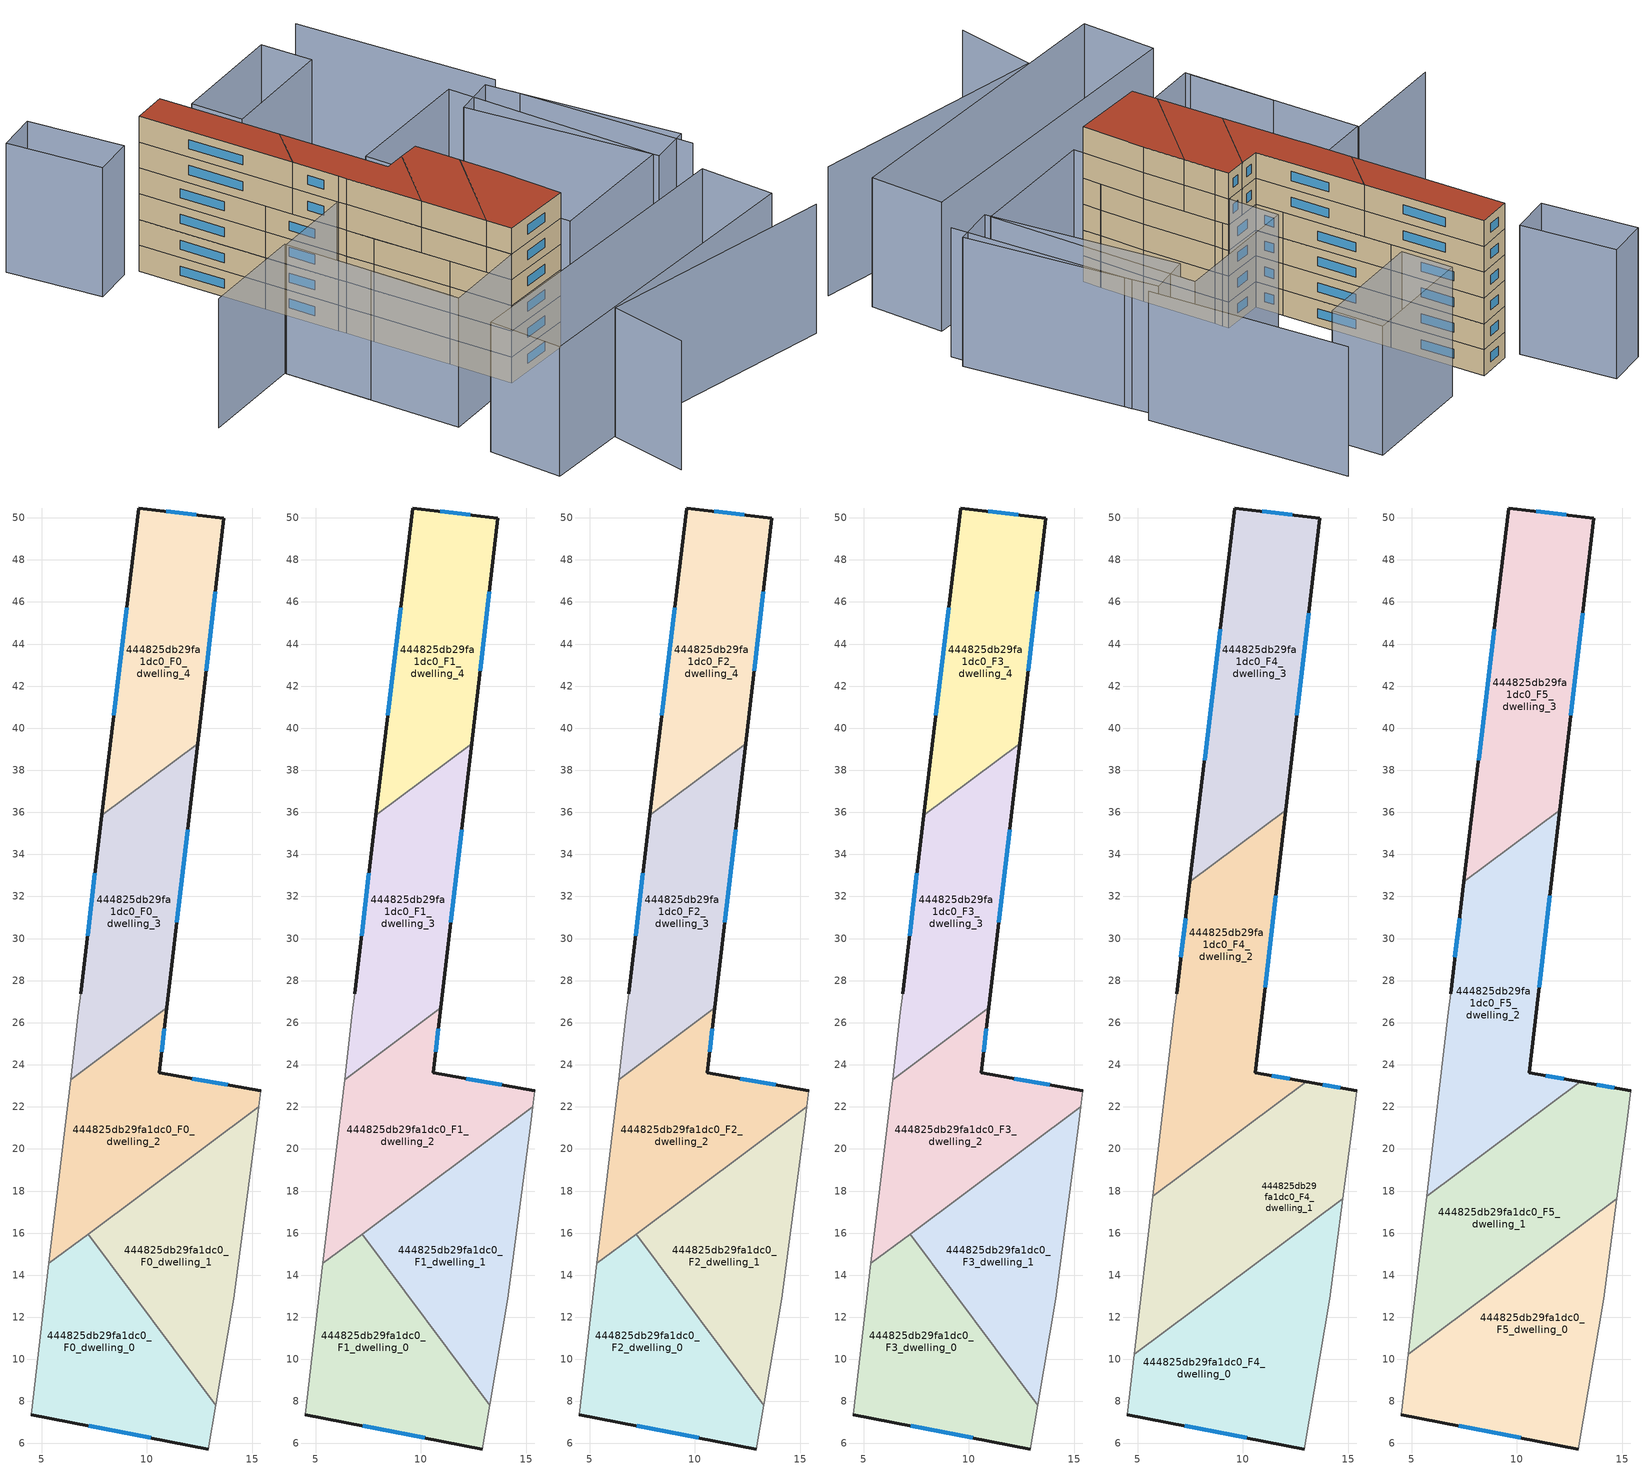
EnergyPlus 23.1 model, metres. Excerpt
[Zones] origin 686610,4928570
444825db29fa1dc0_F0_dwelling_0
 floor ground (EU_floor_Construction): 7.21,15.95 13.28,7.81 12.93,5.74 4.5,7.37 5.35,14.56 z0
 wall outside (EU_wall_Construction): 4.5,7.37 12.93,5.74 z0:3
 wall adiabatic (EU_wall_Construction): 12.93,5.74 13.28,7.81 / 5.35,14.56 4.5,7.37 z0:3
 wall to 444825db29fa1dc0_F0_dwelling_1 (EU_wall_Construction): 13.28,7.81 7.21,15.95 z0:3
 wall to 444825db29fa1dc0_F0_dwelling_2 (EU_wall_Construction): 7.21,15.95 5.35,14.56 z0:3
 window (EU_Window_Construction): 7.24,6.84 10.19,6.27 z0.98:2.02
444825db29fa1dc0_F0_dwelling_1
 floor ground (EU_floor_Construction): 15.32,22 15.22,21.2 14.14,12.88 13.28,7.81 7.21,15.95 z0
 wall adiabatic (EU_wall_Construction): 13.28,7.81 14.14,12.88 15.22,21.2 15.32,22 z0:3
 wall to 444825db29fa1dc0_F0_dwelling_2 (EU_wall_Construction): 15.32,22 7.22,15.95 z0:3
444825db29fa1dc0_F0_dwelling_2
 floor ground (EU_floor_Construction): 15.42,22.77 15.32,22 5.35,14.56 6.38,23.3 10.95,26.71 10.59,23.62 z0
 wall outside (EU_wall_Construction): 15.42,22.77 10.59,23.62 10.95,26.71 z0:3
 wall adiabatic (EU_wall_Construction): 15.32,22 15.42,22.77 / 6.38,23.3 5.35,14.56 z0:3
 wall to 444825db29fa1dc0_F0_dwelling_3 (EU_wall_Construction): 10.95,26.71 6.38,23.3 z0:3
 window (EU_Window_Construction): 13.85,23.04 12.16,23.34 / 10.71,24.62 10.83,25.7 z0.98:2.02
444825db29fa1dc0_F0_dwelling_3
 floor ground (EU_floor_Construction): 12.41,39.25 10.95,26.71 6.38,23.3 6.75,26.49 6.85,27.37 7.87,35.86 z0
 wall outside (EU_wall_Construction): 10.95,26.71 12.41,39.25 / 7.87,35.86 6.85,27.37 z0:3
 wall adiabatic (EU_wall_Construction): 6.85,27.37 6.75,26.49 6.38,23.3 z0:3
 wall to 444825db29fa1dc0_F0_dwelling_4 (EU_wall_Construction): 12.41,39.25 7.87,35.86 z0:3
 window (EU_Window_Construction): 11.43,30.79 11.94,35.17 / 7.54,33.1 7.18,30.13 z0.98:2.02
444825db29fa1dc0_F0_dwelling_4
 floor ground (EU_floor_Construction): 13.66,49.98 12.41,39.25 7.87,35.86 9.61,50.47 z0
 wall outside (EU_wall_Construction): 12.41,39.25 13.66,49.98 9.61,50.47 7.87,35.86 z0:3
 window (EU_Window_Construction): 9.04,45.72 8.43,40.61 / 12.34,50.14 10.93,50.31 / 12.82,42.74 13.25,46.49 z0.98:2.02
444825db29fa1dc0_F1_dwelling_0
 floor to 444825db29fa1dc0_F0_dwelling_0 (EU_floor_Construction): 7.21,15.95 13.28,7.81 12.93,5.74 4.5,7.37 5.35,14.56 z3
 wall outside (EU_wall_Construction): 4.5,7.37 12.93,5.74 z3:6
 wall adiabatic (EU_wall_Construction): 12.93,5.74 13.28,7.81 / 5.35,14.56 4.5,7.37 z3:6
 wall to 444825db29fa1dc0_F1_dwelling_1 (EU_wall_Construction): 13.28,7.81 7.21,15.95 z3:6
 wall to 444825db29fa1dc0_F1_dwelling_2 (EU_wall_Construction): 7.21,15.95 5.35,14.56 z3:6
 window (EU_Window_Construction): 7.24,6.84 10.19,6.27 z3.98:5.02
444825db29fa1dc0_F1_dwelling_1
 floor to 444825db29fa1dc0_F0_dwelling_1 (EU_floor_Construction): 15.32,22 15.22,21.2 14.14,12.88 13.28,7.81 7.21,15.95 z3
 wall adiabatic (EU_wall_Construction): 13.28,7.81 14.14,12.88 15.22,21.2 15.32,22 z3:6
 wall to 444825db29fa1dc0_F1_dwelling_2 (EU_wall_Construction): 15.32,22 7.22,15.95 z3:6
444825db29fa1dc0_F1_dwelling_2
 floor to 444825db29fa1dc0_F0_dwelling_2 (EU_floor_Construction): 15.42,22.77 15.32,22 5.35,14.56 6.38,23.3 10.95,26.71 10.59,23.62 z3
 wall outside (EU_wall_Construction): 15.42,22.77 10.59,23.62 10.95,26.71 z3:6
 wall adiabatic (EU_wall_Construction): 15.32,22 15.42,22.77 / 6.38,23.3 5.35,14.56 z3:6
 wall to 444825db29fa1dc0_F1_dwelling_3 (EU_wall_Construction): 10.95,26.71 6.38,23.3 z3:6
 window (EU_Window_Construction): 13.85,23.04 12.16,23.34 / 10.71,24.62 10.83,25.7 z3.98:5.02
444825db29fa1dc0_F1_dwelling_3
 floor to 444825db29fa1dc0_F0_dwelling_3 (EU_floor_Construction): 12.41,39.25 10.95,26.71 6.38,23.3 6.75,26.49 6.85,27.37 7.87,35.86 z3
 wall outside (EU_wall_Construction): 10.95,26.71 12.41,39.25 / 7.87,35.86 6.85,27.37 z3:6
 wall adiabatic (EU_wall_Construction): 6.85,27.37 6.75,26.49 6.38,23.3 z3:6
 wall to 444825db29fa1dc0_F1_dwelling_4 (EU_wall_Construction): 12.41,39.25 7.87,35.86 z3:6
 window (EU_Window_Construction): 11.43,30.79 11.94,35.17 / 7.54,33.1 7.18,30.13 z3.98:5.02
444825db29fa1dc0_F1_dwelling_4
 floor to 444825db29fa1dc0_F0_dwelling_4 (EU_floor_Construction): 13.66,49.98 12.41,39.25 7.87,35.86 9.61,50.47 z3
 wall outside (EU_wall_Construction): 12.41,39.25 13.66,49.98 9.61,50.47 7.87,35.86 z3:6
 window (EU_Window_Construction): 9.04,45.72 8.43,40.61 / 12.34,50.14 10.93,50.31 / 12.82,42.74 13.25,46.49 z3.98:5.02
444825db29fa1dc0_F2_dwelling_0
 floor to 444825db29fa1dc0_F1_dwelling_0 (EU_floor_Construction): 7.21,15.95 13.28,7.81 12.93,5.74 4.5,7.37 5.35,14.56 z6
 wall outside (EU_wall_Construction): 4.5,7.37 12.93,5.74 z6:9
 wall adiabatic (EU_wall_Construction): 12.93,5.74 13.28,7.81 / 5.35,14.56 4.5,7.37 z6:9
 wall to 444825db29fa1dc0_F2_dwelling_1 (EU_wall_Construction): 13.28,7.81 7.21,15.95 z6:9
 wall to 444825db29fa1dc0_F2_dwelling_2 (EU_wall_Construction): 7.21,15.95 5.35,14.56 z6:9
 window (EU_Window_Construction): 7.24,6.84 10.19,6.27 z6.98:8.02
444825db29fa1dc0_F2_dwelling_1
 floor to 444825db29fa1dc0_F1_dwelling_1 (EU_floor_Construction): 15.32,22 15.22,21.2 14.14,12.88 13.28,7.81 7.21,15.95 z6
 wall adiabatic (EU_wall_Construction): 13.28,7.81 14.14,12.88 15.22,21.2 15.32,22 z6:9
 wall to 444825db29fa1dc0_F2_dwelling_2 (EU_wall_Construction): 15.32,22 7.22,15.95 z6:9
444825db29fa1dc0_F2_dwelling_2
 floor to 444825db29fa1dc0_F1_dwelling_2 (EU_floor_Construction): 15.42,22.77 15.32,22 5.35,14.56 6.38,23.3 10.95,26.71 10.59,23.62 z6
 wall outside (EU_wall_Construction): 15.42,22.77 10.59,23.62 10.95,26.71 z6:9
 wall adiabatic (EU_wall_Construction): 15.32,22 15.42,22.77 / 6.38,23.3 5.35,14.56 z6:9
 wall to 444825db29fa1dc0_F2_dwelling_3 (EU_wall_Construction): 10.95,26.71 6.38,23.3 z6:9
 window (EU_Window_Construction): 13.85,23.04 12.16,23.34 / 10.71,24.62 10.83,25.7 z6.98:8.02
444825db29fa1dc0_F2_dwelling_3
 floor to 444825db29fa1dc0_F1_dwelling_3 (EU_floor_Construction): 12.41,39.25 10.95,26.71 6.38,23.3 6.75,26.49 6.85,27.37 7.87,35.86 z6
 wall outside (EU_wall_Construction): 10.95,26.71 12.41,39.25 / 7.87,35.86 6.85,27.37 z6:9
 wall adiabatic (EU_wall_Construction): 6.85,27.37 6.75,26.49 6.38,23.3 z6:9
 wall to 444825db29fa1dc0_F2_dwelling_4 (EU_wall_Construction): 12.41,39.25 7.87,35.86 z6:9
 window (EU_Window_Construction): 11.43,30.79 11.94,35.17 / 7.54,33.1 7.18,30.13 z6.98:8.02
444825db29fa1dc0_F2_dwelling_4
 floor to 444825db29fa1dc0_F1_dwelling_4 (EU_floor_Construction): 13.66,49.98 12.41,39.25 7.87,35.86 9.61,50.47 z6
 wall outside (EU_wall_Construction): 12.41,39.25 13.66,49.98 9.61,50.47 7.87,35.86 z6:9
 window (EU_Window_Construction): 9.04,45.72 8.43,40.61 / 12.34,50.14 10.93,50.31 / 12.82,42.74 13.25,46.49 z6.98:8.02
444825db29fa1dc0_F3_dwelling_0
 floor to 444825db29fa1dc0_F2_dwelling_0 (EU_floor_Construction): 7.21,15.95 13.28,7.81 12.93,5.74 4.5,7.37 5.35,14.56 z9
 wall outside (EU_wall_Construction): 4.5,7.37 12.93,5.74 z9:12
 wall adiabatic (EU_wall_Construction): 12.93,5.74 13.28,7.81 / 5.35,14.56 4.5,7.37 z9:12
 wall to 444825db29fa1dc0_F3_dwelling_1 (EU_wall_Construction): 13.28,7.81 7.21,15.95 z9:12
 wall to 444825db29fa1dc0_F3_dwelling_2 (EU_wall_Construction): 7.21,15.95 5.35,14.56 z9:12
 window (EU_Window_Construction): 7.24,6.84 10.19,6.27 z9.98:11.02
444825db29fa1dc0_F3_dwelling_1
 floor to 444825db29fa1dc0_F2_dwelling_1 (EU_floor_Construction): 15.32,22 15.22,21.2 14.14,12.88 13.28,7.81 7.21,15.95 z9
 wall adiabatic (EU_wall_Construction): 13.28,7.81 14.14,12.88 15.22,21.2 15.32,22 z9:12
 wall to 444825db29fa1dc0_F3_dwelling_2 (EU_wall_Construction): 15.32,22 7.22,15.95 z9:12
444825db29fa1dc0_F3_dwelling_2
 floor to 444825db29fa1dc0_F2_dwelling_2 (EU_floor_Construction): 15.42,22.77 15.32,22 5.35,14.56 6.38,23.3 10.95,26.71 10.59,23.62 z9
 wall outside (EU_wall_Construction): 15.42,22.77 10.59,23.62 10.95,26.71 z9:12
 wall adiabatic (EU_wall_Construction): 15.32,22 15.42,22.77 / 6.38,23.3 5.35,14.56 z9:12
 wall to 444825db29fa1dc0_F3_dwelling_3 (EU_wall_Construction): 10.95,26.71 6.38,23.3 z9:12
 window (EU_Window_Construction): 13.85,23.04 12.16,23.34 / 10.71,24.62 10.83,25.7 z9.98:11.02
444825db29fa1dc0_F3_dwelling_3
 floor to 444825db29fa1dc0_F2_dwelling_3 (EU_floor_Construction): 12.41,39.25 10.95,26.71 6.38,23.3 6.75,26.49 6.85,27.37 7.87,35.86 z9
 wall outside (EU_wall_Construction): 10.95,26.71 12.41,39.25 / 7.87,35.86 6.85,27.37 z9:12
 wall adiabatic (EU_wall_Construction): 6.85,27.37 6.75,26.49 6.38,23.3 z9:12
 wall to 444825db29fa1dc0_F3_dwelling_4 (EU_wall_Construction): 12.41,39.25 7.87,35.86 z9:12
 window (EU_Window_Construction): 11.43,30.79 11.94,35.17 / 7.54,33.1 7.18,30.13 z9.98:11.02
444825db29fa1dc0_F3_dwelling_4
 floor to 444825db29fa1dc0_F2_dwelling_4 (EU_floor_Construction): 13.66,49.98 12.41,39.25 7.87,35.86 9.61,50.47 z9
 wall outside (EU_wall_Construction): 12.41,39.25 13.66,49.98 9.61,50.47 7.87,35.86 z9:12
 window (EU_Window_Construction): 9.04,45.72 8.43,40.61 / 12.34,50.14 10.93,50.31 / 12.82,42.74 13.25,46.49 z9.98:11.02
444825db29fa1dc0_F4_dwelling_0
 floor to 444825db29fa1dc0_F3_dwelling_0 (EU_floor_Construction): 9.1,13.42 13.28,7.81 12.93,5.74 4.5,7.37 4.84,10.24 z12
 floor to 444825db29fa1dc0_F3_dwelling_1 (EU_floor_Construction): 14.76,17.64 14.14,12.88 13.28,7.81 9.1,13.42 z12
 wall outside (EU_wall_Construction): 4.5,7.37 12.93,5.74 z12:15
 wall adiabatic (EU_wall_Construction): 4.84,10.24 4.5,7.37 / 12.93,5.74 14.14,12.88 14.76,17.64 z12:15
 wall to 444825db29fa1dc0_F4_dwelling_1 (EU_wall_Construction): 14.76,17.64 4.84,10.24 z12:15
 window (EU_Window_Construction): 7.24,6.84 10.19,6.27 z12.98:14.02
444825db29fa1dc0_F4_dwelling_1
 floor to 444825db29fa1dc0_F3_dwelling_0 (EU_floor_Construction): 7.21,15.95 9.1,13.42 4.84,10.24 5.35,14.56 z12
 floor to 444825db29fa1dc0_F3_dwelling_1 (EU_floor_Construction): 15.32,22 15.22,21.2 14.76,17.64 9.1,13.42 7.21,15.95 z12
 floor to 444825db29fa1dc0_F3_dwelling_2 (EU_floor_Construction): 15.42,22.77 15.32,22 7.21,15.95 5.72,17.76 13.01,23.19 z12; 5.72,17.76 7.21,15.95 5.35,14.56 z12
 wall outside (EU_wall_Construction): 15.42,22.77 13.01,23.19 z12:15
 wall adiabatic (EU_wall_Construction): 14.76,17.64 15.22,21.2 15.42,22.77 / 5.72,17.76 4.84,10.24 z12:15
 wall to 444825db29fa1dc0_F4_dwelling_2 (EU_wall_Construction): 13.01,23.19 5.72,17.76 z12:15
 window (EU_Window_Construction): 14.64,22.9 13.79,23.05 z12.98:14.02
444825db29fa1dc0_F4_dwelling_2
 floor to 444825db29fa1dc0_F3_dwelling_2 (EU_floor_Construction): 10.95,26.71 10.59,23.62 13.01,23.19 5.72,17.76 6.38,23.3 z12
 floor to 444825db29fa1dc0_F3_dwelling_3 (EU_floor_Construction): 12.04,36.1 10.95,26.71 6.38,23.3 6.75,26.49 6.85,27.37 7.49,32.71 z12
 wall outside (EU_wall_Construction): 13.01,23.19 10.59,23.62 12.05,36.1 / 7.49,32.71 6.85,27.37 z12:15
 wall adiabatic (EU_wall_Construction): 6.85,27.37 6.75,26.49 5.72,17.76 z12:15
 wall to 444825db29fa1dc0_F4_dwelling_3 (EU_wall_Construction): 12.04,36.1 7.49,32.71 z12:15
 window (EU_Window_Construction): 11.06,27.68 11.57,32.04 / 12.22,23.33 11.38,23.48 / 7.28,30.97 7.06,29.1 z12.98:14.02
444825db29fa1dc0_F4_dwelling_3
 floor to 444825db29fa1dc0_F3_dwelling_3 (EU_floor_Construction): 12.41,39.25 12.04,36.1 7.49,32.71 7.87,35.86 z12
 floor to 444825db29fa1dc0_F3_dwelling_4 (EU_floor_Construction): 13.66,49.98 12.41,39.25 7.87,35.86 9.61,50.47 z12
 wall outside (EU_wall_Construction): 12.05,36.1 13.66,49.98 9.61,50.47 7.49,32.71 z12:15
 window (EU_Window_Construction): 8.92,44.69 8.18,38.48 / 12.34,50.14 10.93,50.31 / 12.57,40.62 13.14,45.46 z12.98:14.02
444825db29fa1dc0_F5_dwelling_0
 floor to 444825db29fa1dc0_F4_dwelling_0 (EU_floor_Construction): 14.76,17.64 14.14,12.88 12.93,5.74 4.5,7.37 4.84,10.24 z15
 wall outside (EU_wall_Construction): 4.5,7.37 12.93,5.74 z15:18
 wall adiabatic (EU_wall_Construction): 4.84,10.24 4.5,7.37 / 12.93,5.74 14.14,12.88 14.76,17.64 z15:18
 wall to 444825db29fa1dc0_F5_dwelling_1 (EU_wall_Construction): 14.76,17.64 4.84,10.24 z15:18
 window (EU_Window_Construction): 7.24,6.84 10.19,6.27 z15.98:17.02
 roof outside (EU_roof_Construction): 12.93,5.74 14.14,12.88 14.76,17.64 4.84,10.24 4.5,7.37 z18
444825db29fa1dc0_F5_dwelling_1
 floor to 444825db29fa1dc0_F4_dwelling_1 (EU_floor_Construction): 15.42,22.77 15.22,21.2 14.76,17.64 4.84,10.24 5.72,17.76 13.01,23.19 z15
 wall outside (EU_wall_Construction): 15.42,22.77 13.01,23.19 z15:18
 wall adiabatic (EU_wall_Construction): 14.76,17.64 15.22,21.2 15.42,22.77 / 5.72,17.76 4.84,10.24 z15:18
 wall to 444825db29fa1dc0_F5_dwelling_2 (EU_wall_Construction): 13.01,23.19 5.72,17.76 z15:18
 window (EU_Window_Construction): 14.64,22.9 13.79,23.05 z15.98:17.02
 roof outside (EU_roof_Construction): 14.76,17.64 15.22,21.2 15.42,22.77 13.01,23.19 5.72,17.76 4.84,10.24 z18
444825db29fa1dc0_F5_dwelling_2
 floor to 444825db29fa1dc0_F4_dwelling_2 (EU_floor_Construction): 12.04,36.1 10.59,23.62 13.01,23.19 5.72,17.76 6.75,26.49 6.85,27.37 7.49,32.71 z15
 wall outside (EU_wall_Construction): 13.01,23.19 10.59,23.62 12.05,36.1 / 7.49,32.71 6.85,27.37 z15:18
 wall adiabatic (EU_wall_Construction): 6.85,27.37 6.75,26.49 5.72,17.76 z15:18
 wall to 444825db29fa1dc0_F5_dwelling_3 (EU_wall_Construction): 12.04,36.1 7.49,32.71 z15:18
 window (EU_Window_Construction): 11.06,27.68 11.57,32.04 / 12.22,23.33 11.38,23.48 / 7.28,30.97 7.06,29.1 z15.98:17.02
 roof outside (EU_roof_Construction): 13.01,23.19 10.59,23.62 12.05,36.1 7.49,32.71 6.85,27.37 6.75,26.49 5.72,17.76 z18
444825db29fa1dc0_F5_dwelling_3
 floor to 444825db29fa1dc0_F4_dwelling_3 (EU_floor_Construction): 13.66,49.98 12.04,36.1 7.49,32.71 9.61,50.47 z15
 wall outside (EU_wall_Construction): 12.05,36.1 13.66,49.98 9.61,50.47 7.49,32.71 z15:18
 window (EU_Window_Construction): 8.92,44.69 8.18,38.48 / 12.34,50.14 10.93,50.31 / 12.57,40.62 13.14,45.46 z15.98:17.02
 roof outside (EU_roof_Construction): 12.05,36.1 13.66,49.98 9.61,50.47 7.49,32.71 z18
shading: -4.27,-15.06 -1.01,-6.39 / -1.01,-6.39 25.83,-16.52 / 31.83,-0.39 33.92,20.36 / -15.49,30.62 -2.94,28.96 / -2.94,28.96 -5.53,9.36 / 35.35,22.86 37.31,45.55 / 27.62,-3.28 26,-11.57 / 26,-11.57 -10.35,-4.45 / -10.35,-4.45 -8.73,3.84 / -8.73,3.84 27.62,-3.28 / 28.19,1.68 29.06,23.51 / 29.06,23.51 33.98,23.31 / 33.98,23.31 33.11,1.49 / 33.11,1.49 28.19,1.68 / 12.77,4.65 16.27,28.58 / 16.27,28.58 31.72,26.33 / 31.72,26.33 28.22,2.39 / 28.22,2.39 12.77,4.65 / -5.62,8.7 -2.96,28.8 / -2.96,28.8 7.16,27.46 / 7.16,27.46 4.5,7.37 / 4.5,7.37 -5.62,8.7 / 31.46,41.2 17.96,42.86 / 17.96,42.86 18.68,48.72 / 18.68,48.72 32.18,47.06 / 32.18,47.06 31.46,41.2 / 8.36,51.56 3.53,51.77 / 3.53,51.77 4,62.55 / 4,62.55 8.83,62.34 / 8.83,62.34 8.36,51.56 z0:15
[Building]
EU S2 Campaign: North Axis=0; Terrain=City; Solar Distribution=FullExterior
[Site:Location]
Bologna: Latitude=44.5; Longitude=11.25; Time Zone=1; Elevation=37
[SizingPeriod:WeatherFileDays]
AnnualSizingPeriod: Begin Month=1; Begin Day of Month=1; End Month=12; End Day of Month=31; Day of Week for Start Day=Monday; Use Weather File Daylight Saving Period=No; Use Weather File Rain and Snow Indicators=No
[MATERIAL]
EU_InternalMass_Material: Roughness=MediumRough; Thickness=0.1; Conductivity=1; Density=1800; Specific Heat=900; Thermal Absorptance=0.9; Solar Absorptance=0.7; Visible Absorptance=0.7
[MATERIAL:NOMASS] Roughness=MediumRough; Thermal Absorptance=0.9; Solar Absorptance=0.7; Visible Absorptance=0.7
Name | Thermal Resistance
EU_wall_NoMass | 0.905828
EU_roof_NoMass | 0.37593
EU_floor_NoMass | 0.67114
[WINDOWMATERIAL:SIMPLEGLAZINGSYSTEM]
EU_Window_SimpleGlazing: UFactor=4.52486; Solar Heat Gain Coefficient=0.85; Visible Transmittance=0.85
[CONSTRUCTION]
EU_wall_Construction: EU_wall_NoMass
EU_roof_Construction: EU_roof_NoMass
EU_floor_Construction: EU_floor_NoMass
EU_Window_Construction: EU_Window_SimpleGlazing
EU_InternalMass_Construction: EU_InternalMass_Material
[ZONE] Type=1; Multiplier=1; Ceiling Height=autocalculate; Floor Area=autocalculate; Part of Total Floor Area=Yes
Name | Volume
444825db29fa1dc0_F0_dwelling_0; 444825db29fa1dc0_F1_dwelling_0; 444825db29fa1dc0_F2_dwelling_0; 444825db29fa1dc0_F3_dwelling_0 | 156.798
444825db29fa1dc0_F4_dwelling_0; 444825db29fa1dc0_F5_dwelling_1; 444825db29fa1dc0_F5_dwelling_3 | 196.009
444825db29fa1dc0_F5_dwelling_0 | 196.011
444825db29fa1dc0_F0_dwelling_1; 444825db29fa1dc0_F1_dwelling_1; 444825db29fa1dc0_F2_dwelling_1; 444825db29fa1dc0_F3_dwelling_1; 444825db29fa1dc0_F0_dwelling_3 | 156.811
444825db29fa1dc0_F4_dwelling_1 | 195.978
444825db29fa1dc0_F0_dwelling_2 | 156.794
444825db29fa1dc0_F1_dwelling_2; 444825db29fa1dc0_F2_dwelling_2; 444825db29fa1dc0_F3_dwelling_2 | 156.793
444825db29fa1dc0_F4_dwelling_2 | 195.994
444825db29fa1dc0_F5_dwelling_2 | 196.003
444825db29fa1dc0_F1_dwelling_3; 444825db29fa1dc0_F2_dwelling_3; 444825db29fa1dc0_F3_dwelling_3; 444825db29fa1dc0_F0_dwelling_4; 444825db29fa1dc0_F1_dwelling_4; 444825db29fa1dc0_F2_dwelling_4; 444825db29fa1dc0_F3_dwelling_4 | 156.809
444825db29fa1dc0_F4_dwelling_3 | 196.001
[INTERNALMASS] Construction=EU_InternalMass_Construction
Name | Zone or ZoneList | Surface Area
444825db29fa1dc0_F0_dwelling_0_EU_InternalMass | 444825db29fa1dc0_F0_dwelling_0 | 52.2675
444825db29fa1dc0_F0_dwelling_1_EU_InternalMass | 444825db29fa1dc0_F0_dwelling_1 | 52.2688
444825db29fa1dc0_F0_dwelling_2_EU_InternalMass | 444825db29fa1dc0_F0_dwelling_2 | 52.2643
444825db29fa1dc0_F0_dwelling_3_EU_InternalMass | 444825db29fa1dc0_F0_dwelling_3 | 52.2703
444825db29fa1dc0_F0_dwelling_4_EU_InternalMass | 444825db29fa1dc0_F0_dwelling_4 | 52.2693
444825db29fa1dc0_F1_dwelling_0_EU_InternalMass | 444825db29fa1dc0_F1_dwelling_0 | 52.2675
444825db29fa1dc0_F1_dwelling_1_EU_InternalMass | 444825db29fa1dc0_F1_dwelling_1 | 52.2688
444825db29fa1dc0_F1_dwelling_2_EU_InternalMass | 444825db29fa1dc0_F1_dwelling_2 | 52.2643
444825db29fa1dc0_F1_dwelling_3_EU_InternalMass | 444825db29fa1dc0_F1_dwelling_3 | 52.2703
444825db29fa1dc0_F1_dwelling_4_EU_InternalMass | 444825db29fa1dc0_F1_dwelling_4 | 52.2693
444825db29fa1dc0_F2_dwelling_0_EU_InternalMass | 444825db29fa1dc0_F2_dwelling_0 | 52.2675
444825db29fa1dc0_F2_dwelling_1_EU_InternalMass | 444825db29fa1dc0_F2_dwelling_1 | 52.2688
444825db29fa1dc0_F2_dwelling_2_EU_InternalMass | 444825db29fa1dc0_F2_dwelling_2 | 52.2643
444825db29fa1dc0_F2_dwelling_3_EU_InternalMass | 444825db29fa1dc0_F2_dwelling_3 | 52.2703
444825db29fa1dc0_F2_dwelling_4_EU_InternalMass | 444825db29fa1dc0_F2_dwelling_4 | 52.2693
444825db29fa1dc0_F3_dwelling_0_EU_InternalMass | 444825db29fa1dc0_F3_dwelling_0 | 52.2675
444825db29fa1dc0_F3_dwelling_1_EU_InternalMass | 444825db29fa1dc0_F3_dwelling_1 | 52.2688
444825db29fa1dc0_F3_dwelling_2_EU_InternalMass | 444825db29fa1dc0_F3_dwelling_2 | 52.2643
444825db29fa1dc0_F3_dwelling_3_EU_InternalMass | 444825db29fa1dc0_F3_dwelling_3 | 52.2703
444825db29fa1dc0_F3_dwelling_4_EU_InternalMass | 444825db29fa1dc0_F3_dwelling_4 | 52.2693
444825db29fa1dc0_F4_dwelling_0_EU_InternalMass | 444825db29fa1dc0_F4_dwelling_0 | 65.3372
444825db29fa1dc0_F4_dwelling_1_EU_InternalMass | 444825db29fa1dc0_F4_dwelling_1 | 65.3362
444825db29fa1dc0_F4_dwelling_2_EU_InternalMass | 444825db29fa1dc0_F4_dwelling_2 | 65.3346
444825db29fa1dc0_F4_dwelling_3_EU_InternalMass | 444825db29fa1dc0_F4_dwelling_3 | 65.3363
444825db29fa1dc0_F5_dwelling_0_EU_InternalMass | 444825db29fa1dc0_F5_dwelling_0 | 65.3372
444825db29fa1dc0_F5_dwelling_1_EU_InternalMass | 444825db29fa1dc0_F5_dwelling_1 | 65.3362
444825db29fa1dc0_F5_dwelling_2_EU_InternalMass | 444825db29fa1dc0_F5_dwelling_2 | 65.3346
444825db29fa1dc0_F5_dwelling_3_EU_InternalMass | 444825db29fa1dc0_F5_dwelling_3 | 65.3363
[OTHEREQUIPMENT] Fuel Type=Electricity; Design Level Calculation Method=Watts/Area; Power per Zone Floor Area=1; Fraction Latent=0; Fraction Radiant=0; Fraction Lost=0; Carbon Dioxide Generation Rate=0; EndUse Subcategory=EU_Step8_InternalGains
Name | Zone or ZoneList or Space or SpaceList | Schedule
EU_Step8_InternalGain_444825db29fa1dc0_F0_dwelling_0_f000 | 444825db29fa1dc0_F0_dwelling_0 | EU_Step8_GainSchedule_444825db29fa1dc0_F0_dwelling_0_f000
EU_Step8_InternalGain_444825db29fa1dc0_F0_dwelling_1_f000 | 444825db29fa1dc0_F0_dwelling_1 | EU_Step8_GainSchedule_444825db29fa1dc0_F0_dwelling_1_f000
EU_Step8_InternalGain_444825db29fa1dc0_F0_dwelling_2_f000 | 444825db29fa1dc0_F0_dwelling_2 | EU_Step8_GainSchedule_444825db29fa1dc0_F0_dwelling_2_f000
EU_Step8_InternalGain_444825db29fa1dc0_F0_dwelling_3_f000 | 444825db29fa1dc0_F0_dwelling_3 | EU_Step8_GainSchedule_444825db29fa1dc0_F0_dwelling_3_f000
EU_Step8_InternalGain_444825db29fa1dc0_F0_dwelling_4_f000 | 444825db29fa1dc0_F0_dwelling_4 | EU_Step8_GainSchedule_444825db29fa1dc0_F0_dwelling_4_f000
EU_Step8_InternalGain_444825db29fa1dc0_F1_dwelling_0_f000 | 444825db29fa1dc0_F1_dwelling_0 | EU_Step8_GainSchedule_444825db29fa1dc0_F1_dwelling_0_f000
EU_Step8_InternalGain_444825db29fa1dc0_F1_dwelling_1_f000 | 444825db29fa1dc0_F1_dwelling_1 | EU_Step8_GainSchedule_444825db29fa1dc0_F1_dwelling_1_f000
EU_Step8_InternalGain_444825db29fa1dc0_F1_dwelling_2_f000 | 444825db29fa1dc0_F1_dwelling_2 | EU_Step8_GainSchedule_444825db29fa1dc0_F1_dwelling_2_f000
EU_Step8_InternalGain_444825db29fa1dc0_F1_dwelling_3_f000 | 444825db29fa1dc0_F1_dwelling_3 | EU_Step8_GainSchedule_444825db29fa1dc0_F1_dwelling_3_f000
EU_Step8_InternalGain_444825db29fa1dc0_F1_dwelling_4_f000 | 444825db29fa1dc0_F1_dwelling_4 | EU_Step8_GainSchedule_444825db29fa1dc0_F1_dwelling_4_f000
EU_Step8_InternalGain_444825db29fa1dc0_F2_dwelling_0_f000 | 444825db29fa1dc0_F2_dwelling_0 | EU_Step8_GainSchedule_444825db29fa1dc0_F2_dwelling_0_f000
EU_Step8_InternalGain_444825db29fa1dc0_F2_dwelling_1_f000 | 444825db29fa1dc0_F2_dwelling_1 | EU_Step8_GainSchedule_444825db29fa1dc0_F2_dwelling_1_f000
EU_Step8_InternalGain_444825db29fa1dc0_F2_dwelling_2_f000 | 444825db29fa1dc0_F2_dwelling_2 | EU_Step8_GainSchedule_444825db29fa1dc0_F2_dwelling_2_f000
EU_Step8_InternalGain_444825db29fa1dc0_F2_dwelling_3_f000 | 444825db29fa1dc0_F2_dwelling_3 | EU_Step8_GainSchedule_444825db29fa1dc0_F2_dwelling_3_f000
EU_Step8_InternalGain_444825db29fa1dc0_F2_dwelling_4_f000 | 444825db29fa1dc0_F2_dwelling_4 | EU_Step8_GainSchedule_444825db29fa1dc0_F2_dwelling_4_f000
EU_Step8_InternalGain_444825db29fa1dc0_F3_dwelling_0_f000 | 444825db29fa1dc0_F3_dwelling_0 | EU_Step8_GainSchedule_444825db29fa1dc0_F3_dwelling_0_f000
EU_Step8_InternalGain_444825db29fa1dc0_F3_dwelling_1_f000 | 444825db29fa1dc0_F3_dwelling_1 | EU_Step8_GainSchedule_444825db29fa1dc0_F3_dwelling_1_f000
EU_Step8_InternalGain_444825db29fa1dc0_F3_dwelling_2_f000 | 444825db29fa1dc0_F3_dwelling_2 | EU_Step8_GainSchedule_444825db29fa1dc0_F3_dwelling_2_f000
EU_Step8_InternalGain_444825db29fa1dc0_F3_dwelling_3_f000 | 444825db29fa1dc0_F3_dwelling_3 | EU_Step8_GainSchedule_444825db29fa1dc0_F3_dwelling_3_f000
EU_Step8_InternalGain_444825db29fa1dc0_F3_dwelling_4_f000 | 444825db29fa1dc0_F3_dwelling_4 | EU_Step8_GainSchedule_444825db29fa1dc0_F3_dwelling_4_f000
EU_Step8_InternalGain_444825db29fa1dc0_F4_dwelling_0_f000 | 444825db29fa1dc0_F4_dwelling_0 | EU_Step8_GainSchedule_444825db29fa1dc0_F4_dwelling_0_f000
EU_Step8_InternalGain_444825db29fa1dc0_F4_dwelling_1_f000 | 444825db29fa1dc0_F4_dwelling_1 | EU_Step8_GainSchedule_444825db29fa1dc0_F4_dwelling_1_f000
EU_Step8_InternalGain_444825db29fa1dc0_F4_dwelling_2_f000 | 444825db29fa1dc0_F4_dwelling_2 | EU_Step8_GainSchedule_444825db29fa1dc0_F4_dwelling_2_f000
EU_Step8_InternalGain_444825db29fa1dc0_F4_dwelling_3_f000 | 444825db29fa1dc0_F4_dwelling_3 | EU_Step8_GainSchedule_444825db29fa1dc0_F4_dwelling_3_f000
EU_Step8_InternalGain_444825db29fa1dc0_F5_dwelling_0_f000 | 444825db29fa1dc0_F5_dwelling_0 | EU_Step8_GainSchedule_444825db29fa1dc0_F5_dwelling_0_f000
EU_Step8_InternalGain_444825db29fa1dc0_F5_dwelling_1_f000 | 444825db29fa1dc0_F5_dwelling_1 | EU_Step8_GainSchedule_444825db29fa1dc0_F5_dwelling_1_f000
EU_Step8_InternalGain_444825db29fa1dc0_F5_dwelling_2_f000 | 444825db29fa1dc0_F5_dwelling_2 | EU_Step8_GainSchedule_444825db29fa1dc0_F5_dwelling_2_f000
EU_Step8_InternalGain_444825db29fa1dc0_F5_dwelling_3_f000 | 444825db29fa1dc0_F5_dwelling_3 | EU_Step8_GainSchedule_444825db29fa1dc0_F5_dwelling_3_f000
[ZONEVENTILATION:DESIGNFLOWRATE] Schedule=EU_AlwaysOn; Design Flow Rate Calculation Method=AirChanges/Hour; Air Changes per Hour=0.73129; Ventilation Type=Natural; Fan Pressure Rise=0; Fan Total Efficiency=1; Constant Term Coefficient=1; Temperature Term Coefficient=0; Velocity Term Coefficient=0; Velocity Squared Term Coefficient=0; Minimum Indoor Temperature=-100; Maximum Indoor Temperature=100; Delta Temperature=-100; Minimum Outdoor Temperature=-100; Maximum Outdoor Temperature=100; Maximum Wind Speed=40
Name | Zone or ZoneList or Space or SpaceList
EU_ConstantAir_444825db29fa1dc0_F0_dwelling_0 | 444825db29fa1dc0_F0_dwelling_0
EU_ConstantAir_444825db29fa1dc0_F0_dwelling_1 | 444825db29fa1dc0_F0_dwelling_1
EU_ConstantAir_444825db29fa1dc0_F0_dwelling_2 | 444825db29fa1dc0_F0_dwelling_2
EU_ConstantAir_444825db29fa1dc0_F0_dwelling_3 | 444825db29fa1dc0_F0_dwelling_3
EU_ConstantAir_444825db29fa1dc0_F0_dwelling_4 | 444825db29fa1dc0_F0_dwelling_4
EU_ConstantAir_444825db29fa1dc0_F1_dwelling_0 | 444825db29fa1dc0_F1_dwelling_0
EU_ConstantAir_444825db29fa1dc0_F1_dwelling_1 | 444825db29fa1dc0_F1_dwelling_1
EU_ConstantAir_444825db29fa1dc0_F1_dwelling_2 | 444825db29fa1dc0_F1_dwelling_2
EU_ConstantAir_444825db29fa1dc0_F1_dwelling_3 | 444825db29fa1dc0_F1_dwelling_3
EU_ConstantAir_444825db29fa1dc0_F1_dwelling_4 | 444825db29fa1dc0_F1_dwelling_4
EU_ConstantAir_444825db29fa1dc0_F2_dwelling_0 | 444825db29fa1dc0_F2_dwelling_0
EU_ConstantAir_444825db29fa1dc0_F2_dwelling_1 | 444825db29fa1dc0_F2_dwelling_1
EU_ConstantAir_444825db29fa1dc0_F2_dwelling_2 | 444825db29fa1dc0_F2_dwelling_2
EU_ConstantAir_444825db29fa1dc0_F2_dwelling_3 | 444825db29fa1dc0_F2_dwelling_3
EU_ConstantAir_444825db29fa1dc0_F2_dwelling_4 | 444825db29fa1dc0_F2_dwelling_4
EU_ConstantAir_444825db29fa1dc0_F3_dwelling_0 | 444825db29fa1dc0_F3_dwelling_0
EU_ConstantAir_444825db29fa1dc0_F3_dwelling_1 | 444825db29fa1dc0_F3_dwelling_1
EU_ConstantAir_444825db29fa1dc0_F3_dwelling_2 | 444825db29fa1dc0_F3_dwelling_2
EU_ConstantAir_444825db29fa1dc0_F3_dwelling_3 | 444825db29fa1dc0_F3_dwelling_3
EU_ConstantAir_444825db29fa1dc0_F3_dwelling_4 | 444825db29fa1dc0_F3_dwelling_4
EU_ConstantAir_444825db29fa1dc0_F4_dwelling_0 | 444825db29fa1dc0_F4_dwelling_0
EU_ConstantAir_444825db29fa1dc0_F4_dwelling_1 | 444825db29fa1dc0_F4_dwelling_1
EU_ConstantAir_444825db29fa1dc0_F4_dwelling_2 | 444825db29fa1dc0_F4_dwelling_2
EU_ConstantAir_444825db29fa1dc0_F4_dwelling_3 | 444825db29fa1dc0_F4_dwelling_3
EU_ConstantAir_444825db29fa1dc0_F5_dwelling_0 | 444825db29fa1dc0_F5_dwelling_0
EU_ConstantAir_444825db29fa1dc0_F5_dwelling_1 | 444825db29fa1dc0_F5_dwelling_1
EU_ConstantAir_444825db29fa1dc0_F5_dwelling_2 | 444825db29fa1dc0_F5_dwelling_2
EU_ConstantAir_444825db29fa1dc0_F5_dwelling_3 | 444825db29fa1dc0_F5_dwelling_3
[HVACTEMPLATE:THERMOSTAT] Constant Heating Setpoint=20; Constant Cooling Setpoint=50
EU_HeatOnly_444825db29fa1dc0_F0_dwelling_0; EU_HeatOnly_444825db29fa1dc0_F0_dwelling_1; EU_HeatOnly_444825db29fa1dc0_F0_dwelling_2; EU_HeatOnly_444825db29fa1dc0_F0_dwelling_3; EU_HeatOnly_444825db29fa1dc0_F0_dwelling_4; EU_HeatOnly_444825db29fa1dc0_F1_dwelling_0; EU_HeatOnly_444825db29fa1dc0_F1_dwelling_1; EU_HeatOnly_444825db29fa1dc0_F1_dwelling_2; EU_HeatOnly_444825db29fa1dc0_F1_dwelling_3; EU_HeatOnly_444825db29fa1dc0_F1_dwelling_4; EU_HeatOnly_444825db29fa1dc0_F2_dwelling_0; EU_HeatOnly_444825db29fa1dc0_F2_dwelling_1; EU_HeatOnly_444825db29fa1dc0_F2_dwelling_2; EU_HeatOnly_444825db29fa1dc0_F2_dwelling_3; EU_HeatOnly_444825db29fa1dc0_F2_dwelling_4; EU_HeatOnly_444825db29fa1dc0_F3_dwelling_0; EU_HeatOnly_444825db29fa1dc0_F3_dwelling_1; EU_HeatOnly_444825db29fa1dc0_F3_dwelling_2; EU_HeatOnly_444825db29fa1dc0_F3_dwelling_3; EU_HeatOnly_444825db29fa1dc0_F3_dwelling_4; EU_HeatOnly_444825db29fa1dc0_F4_dwelling_0; EU_HeatOnly_444825db29fa1dc0_F4_dwelling_1; EU_HeatOnly_444825db29fa1dc0_F4_dwelling_2; EU_HeatOnly_444825db29fa1dc0_F4_dwelling_3; EU_HeatOnly_444825db29fa1dc0_F5_dwelling_0; EU_HeatOnly_444825db29fa1dc0_F5_dwelling_1; EU_HeatOnly_444825db29fa1dc0_F5_dwelling_2; EU_HeatOnly_444825db29fa1dc0_F5_dwelling_3
[HVACTEMPLATE:ZONE:IDEALLOADSAIRSYSTEM] System Availability Schedule=EU_AlwaysOn; Maximum Heating Supply Air Temperature=50; Minimum Cooling Supply Air Temperature=13; Maximum Heating Supply Air Humidity Ratio=0.0156; Minimum Cooling Supply Air Humidity Ratio=0.0077; Heating Limit=NoLimit; Cooling Limit=NoLimit; Heating Availability Schedule=EU_AlwaysOn; Cooling Availability Schedule=EU_CoolingOff; Dehumidification Control Type=ConstantSensibleHeatRatio; Cooling Sensible Heat Ratio=0.7; Dehumidification Setpoint=60; Humidification Control Type=None; Humidification Setpoint=30; Outdoor Air Method=None; Outdoor Air Flow Rate per Person=0.00944; Outdoor Air Flow Rate per Zone Floor Area=0; Outdoor Air Flow Rate per Zone=0; Demand Controlled Ventilation Type=None; Outdoor Air Economizer Type=NoEconomizer; Heat Recovery Type=None; Sensible Heat Recovery Effectiveness=0.7; Latent Heat Recovery Effectiveness=0.65
Name | Template Thermostat
444825db29fa1dc0_F0_dwelling_0 | EU_HeatOnly_444825db29fa1dc0_F0_dwelling_0
444825db29fa1dc0_F0_dwelling_1 | EU_HeatOnly_444825db29fa1dc0_F0_dwelling_1
444825db29fa1dc0_F0_dwelling_2 | EU_HeatOnly_444825db29fa1dc0_F0_dwelling_2
444825db29fa1dc0_F0_dwelling_3 | EU_HeatOnly_444825db29fa1dc0_F0_dwelling_3
444825db29fa1dc0_F0_dwelling_4 | EU_HeatOnly_444825db29fa1dc0_F0_dwelling_4
444825db29fa1dc0_F1_dwelling_0 | EU_HeatOnly_444825db29fa1dc0_F1_dwelling_0
444825db29fa1dc0_F1_dwelling_1 | EU_HeatOnly_444825db29fa1dc0_F1_dwelling_1
444825db29fa1dc0_F1_dwelling_2 | EU_HeatOnly_444825db29fa1dc0_F1_dwelling_2
444825db29fa1dc0_F1_dwelling_3 | EU_HeatOnly_444825db29fa1dc0_F1_dwelling_3
444825db29fa1dc0_F1_dwelling_4 | EU_HeatOnly_444825db29fa1dc0_F1_dwelling_4
444825db29fa1dc0_F2_dwelling_0 | EU_HeatOnly_444825db29fa1dc0_F2_dwelling_0
444825db29fa1dc0_F2_dwelling_1 | EU_HeatOnly_444825db29fa1dc0_F2_dwelling_1
444825db29fa1dc0_F2_dwelling_2 | EU_HeatOnly_444825db29fa1dc0_F2_dwelling_2
444825db29fa1dc0_F2_dwelling_3 | EU_HeatOnly_444825db29fa1dc0_F2_dwelling_3
444825db29fa1dc0_F2_dwelling_4 | EU_HeatOnly_444825db29fa1dc0_F2_dwelling_4
444825db29fa1dc0_F3_dwelling_0 | EU_HeatOnly_444825db29fa1dc0_F3_dwelling_0
444825db29fa1dc0_F3_dwelling_1 | EU_HeatOnly_444825db29fa1dc0_F3_dwelling_1
444825db29fa1dc0_F3_dwelling_2 | EU_HeatOnly_444825db29fa1dc0_F3_dwelling_2
444825db29fa1dc0_F3_dwelling_3 | EU_HeatOnly_444825db29fa1dc0_F3_dwelling_3
444825db29fa1dc0_F3_dwelling_4 | EU_HeatOnly_444825db29fa1dc0_F3_dwelling_4
444825db29fa1dc0_F4_dwelling_0 | EU_HeatOnly_444825db29fa1dc0_F4_dwelling_0
444825db29fa1dc0_F4_dwelling_1 | EU_HeatOnly_444825db29fa1dc0_F4_dwelling_1
444825db29fa1dc0_F4_dwelling_2 | EU_HeatOnly_444825db29fa1dc0_F4_dwelling_2
444825db29fa1dc0_F4_dwelling_3 | EU_HeatOnly_444825db29fa1dc0_F4_dwelling_3
444825db29fa1dc0_F5_dwelling_0 | EU_HeatOnly_444825db29fa1dc0_F5_dwelling_0
444825db29fa1dc0_F5_dwelling_1 | EU_HeatOnly_444825db29fa1dc0_F5_dwelling_1
444825db29fa1dc0_F5_dwelling_2 | EU_HeatOnly_444825db29fa1dc0_F5_dwelling_2
444825db29fa1dc0_F5_dwelling_3 | EU_HeatOnly_444825db29fa1dc0_F5_dwelling_3
[SIZING:ZONE] Zone Cooling Design Supply Air Temperature Input Method=SupplyAirTemperature; Zone Cooling Design Supply Air Temperature=13; Zone Heating Design Supply Air Temperature Input Method=SupplyAirTemperature; Zone Heating Design Supply Air Temperature=50; Zone Cooling Design Supply Air Humidity Ratio=0.008; Zone Heating Design Supply Air Humidity Ratio=0.008; Cooling Design Air Flow Method=DesignDay; Cooling Design Air Flow Rate=0; Cooling Minimum Air Flow per Zone Floor Area=0.000762; Cooling Minimum Air Flow=0; Cooling Minimum Air Flow Fraction=0.2; Heating Design Air Flow Method=DesignDay; Heating Design Air Flow Rate=0; Heating Maximum Air Flow per Zone Floor Area=0.002032; Heating Maximum Air Flow=0.141576; Heating Maximum Air Flow Fraction=0.3; Account for Dedicated Outdoor Air System=No; Dedicated Outdoor Air System Control Strategy=NeutralSupplyAir; Dedicated Outdoor Air Low Setpoint Temperature for Design=autosize; Dedicated Outdoor Air High Setpoint Temperature for Design=autosize; Zone Load Sizing Method=Sensible Load Only No Latent Load; Zone Latent Cooling Design Supply Air Humidity Ratio Input Method=HumidityRatioDifference; Zone Cooling Design Supply Air Humidity Ratio Difference=0.005; Zone Latent Heating Design Supply Air Humidity Ratio Input Method=HumidityRatioDifference; Zone Humidification Design Supply Air Humidity Ratio Difference=0.005
444825db29fa1dc0_F0_dwelling_0; 444825db29fa1dc0_F0_dwelling_1; 444825db29fa1dc0_F0_dwelling_2; 444825db29fa1dc0_F0_dwelling_3; 444825db29fa1dc0_F0_dwelling_4; 444825db29fa1dc0_F1_dwelling_0; 444825db29fa1dc0_F1_dwelling_1; 444825db29fa1dc0_F1_dwelling_2; 444825db29fa1dc0_F1_dwelling_3; 444825db29fa1dc0_F1_dwelling_4; 444825db29fa1dc0_F2_dwelling_0; 444825db29fa1dc0_F2_dwelling_1; 444825db29fa1dc0_F2_dwelling_2; 444825db29fa1dc0_F2_dwelling_3; 444825db29fa1dc0_F2_dwelling_4; 444825db29fa1dc0_F3_dwelling_0; 444825db29fa1dc0_F3_dwelling_1; 444825db29fa1dc0_F3_dwelling_2; 444825db29fa1dc0_F3_dwelling_3; 444825db29fa1dc0_F3_dwelling_4; 444825db29fa1dc0_F4_dwelling_0; 444825db29fa1dc0_F4_dwelling_1; 444825db29fa1dc0_F4_dwelling_2; 444825db29fa1dc0_F4_dwelling_3; 444825db29fa1dc0_F5_dwelling_0; 444825db29fa1dc0_F5_dwelling_1; 444825db29fa1dc0_F5_dwelling_2; 444825db29fa1dc0_F5_dwelling_3
[SCHEDULE:CONSTANT]
Name | Hourly Value
EU_AlwaysOn | 1
EU_CoolingOff | 0
[SCHEDULE:FILE] Column Number=1; Rows to Skip at Top=0; Number of Hours of Data=8760; Column Separator=Comma; Interpolate to Timestep=No; Minutes per Item=60; Adjust Schedule for Daylight Savings=Yes
Name | File
EU_Step8_GainSchedule_444825db29fa1dc0_F0_dwelling_0_f000 | ../../schedules/444825db29fa1dc0/444825db29fa1dc0_F0_dwelling_0_f000_gain.csv
EU_Step8_GainSchedule_444825db29fa1dc0_F0_dwelling_1_f000 | ../../schedules/444825db29fa1dc0/444825db29fa1dc0_F0_dwelling_1_f000_gain.csv
EU_Step8_GainSchedule_444825db29fa1dc0_F0_dwelling_2_f000 | ../../schedules/444825db29fa1dc0/444825db29fa1dc0_F0_dwelling_2_f000_gain.csv
EU_Step8_GainSchedule_444825db29fa1dc0_F0_dwelling_3_f000 | ../../schedules/444825db29fa1dc0/444825db29fa1dc0_F0_dwelling_3_f000_gain.csv
EU_Step8_GainSchedule_444825db29fa1dc0_F0_dwelling_4_f000 | ../../schedules/444825db29fa1dc0/444825db29fa1dc0_F0_dwelling_4_f000_gain.csv
EU_Step8_GainSchedule_444825db29fa1dc0_F1_dwelling_0_f000 | ../../schedules/444825db29fa1dc0/444825db29fa1dc0_F1_dwelling_0_f000_gain.csv
EU_Step8_GainSchedule_444825db29fa1dc0_F1_dwelling_1_f000 | ../../schedules/444825db29fa1dc0/444825db29fa1dc0_F1_dwelling_1_f000_gain.csv
EU_Step8_GainSchedule_444825db29fa1dc0_F1_dwelling_2_f000 | ../../schedules/444825db29fa1dc0/444825db29fa1dc0_F1_dwelling_2_f000_gain.csv
EU_Step8_GainSchedule_444825db29fa1dc0_F1_dwelling_3_f000 | ../../schedules/444825db29fa1dc0/444825db29fa1dc0_F1_dwelling_3_f000_gain.csv
EU_Step8_GainSchedule_444825db29fa1dc0_F1_dwelling_4_f000 | ../../schedules/444825db29fa1dc0/444825db29fa1dc0_F1_dwelling_4_f000_gain.csv
EU_Step8_GainSchedule_444825db29fa1dc0_F2_dwelling_0_f000 | ../../schedules/444825db29fa1dc0/444825db29fa1dc0_F2_dwelling_0_f000_gain.csv
EU_Step8_GainSchedule_444825db29fa1dc0_F2_dwelling_1_f000 | ../../schedules/444825db29fa1dc0/444825db29fa1dc0_F2_dwelling_1_f000_gain.csv
EU_Step8_GainSchedule_444825db29fa1dc0_F2_dwelling_2_f000 | ../../schedules/444825db29fa1dc0/444825db29fa1dc0_F2_dwelling_2_f000_gain.csv
EU_Step8_GainSchedule_444825db29fa1dc0_F2_dwelling_3_f000 | ../../schedules/444825db29fa1dc0/444825db29fa1dc0_F2_dwelling_3_f000_gain.csv
EU_Step8_GainSchedule_444825db29fa1dc0_F2_dwelling_4_f000 | ../../schedules/444825db29fa1dc0/444825db29fa1dc0_F2_dwelling_4_f000_gain.csv
EU_Step8_GainSchedule_444825db29fa1dc0_F3_dwelling_0_f000 | ../../schedules/444825db29fa1dc0/444825db29fa1dc0_F3_dwelling_0_f000_gain.csv
EU_Step8_GainSchedule_444825db29fa1dc0_F3_dwelling_1_f000 | ../../schedules/444825db29fa1dc0/444825db29fa1dc0_F3_dwelling_1_f000_gain.csv
EU_Step8_GainSchedule_444825db29fa1dc0_F3_dwelling_2_f000 | ../../schedules/444825db29fa1dc0/444825db29fa1dc0_F3_dwelling_2_f000_gain.csv
EU_Step8_GainSchedule_444825db29fa1dc0_F3_dwelling_3_f000 | ../../schedules/444825db29fa1dc0/444825db29fa1dc0_F3_dwelling_3_f000_gain.csv
EU_Step8_GainSchedule_444825db29fa1dc0_F3_dwelling_4_f000 | ../../schedules/444825db29fa1dc0/444825db29fa1dc0_F3_dwelling_4_f000_gain.csv
EU_Step8_GainSchedule_444825db29fa1dc0_F4_dwelling_0_f000 | ../../schedules/444825db29fa1dc0/444825db29fa1dc0_F4_dwelling_0_f000_gain.csv
EU_Step8_GainSchedule_444825db29fa1dc0_F4_dwelling_1_f000 | ../../schedules/444825db29fa1dc0/444825db29fa1dc0_F4_dwelling_1_f000_gain.csv
EU_Step8_GainSchedule_444825db29fa1dc0_F4_dwelling_2_f000 | ../../schedules/444825db29fa1dc0/444825db29fa1dc0_F4_dwelling_2_f000_gain.csv
EU_Step8_GainSchedule_444825db29fa1dc0_F4_dwelling_3_f000 | ../../schedules/444825db29fa1dc0/444825db29fa1dc0_F4_dwelling_3_f000_gain.csv
EU_Step8_GainSchedule_444825db29fa1dc0_F5_dwelling_0_f000 | ../../schedules/444825db29fa1dc0/444825db29fa1dc0_F5_dwelling_0_f000_gain.csv
EU_Step8_GainSchedule_444825db29fa1dc0_F5_dwelling_1_f000 | ../../schedules/444825db29fa1dc0/444825db29fa1dc0_F5_dwelling_1_f000_gain.csv
EU_Step8_GainSchedule_444825db29fa1dc0_F5_dwelling_2_f000 | ../../schedules/444825db29fa1dc0/444825db29fa1dc0_F5_dwelling_2_f000_gain.csv
EU_Step8_GainSchedule_444825db29fa1dc0_F5_dwelling_3_f000 | ../../schedules/444825db29fa1dc0/444825db29fa1dc0_F5_dwelling_3_f000_gain.csv
